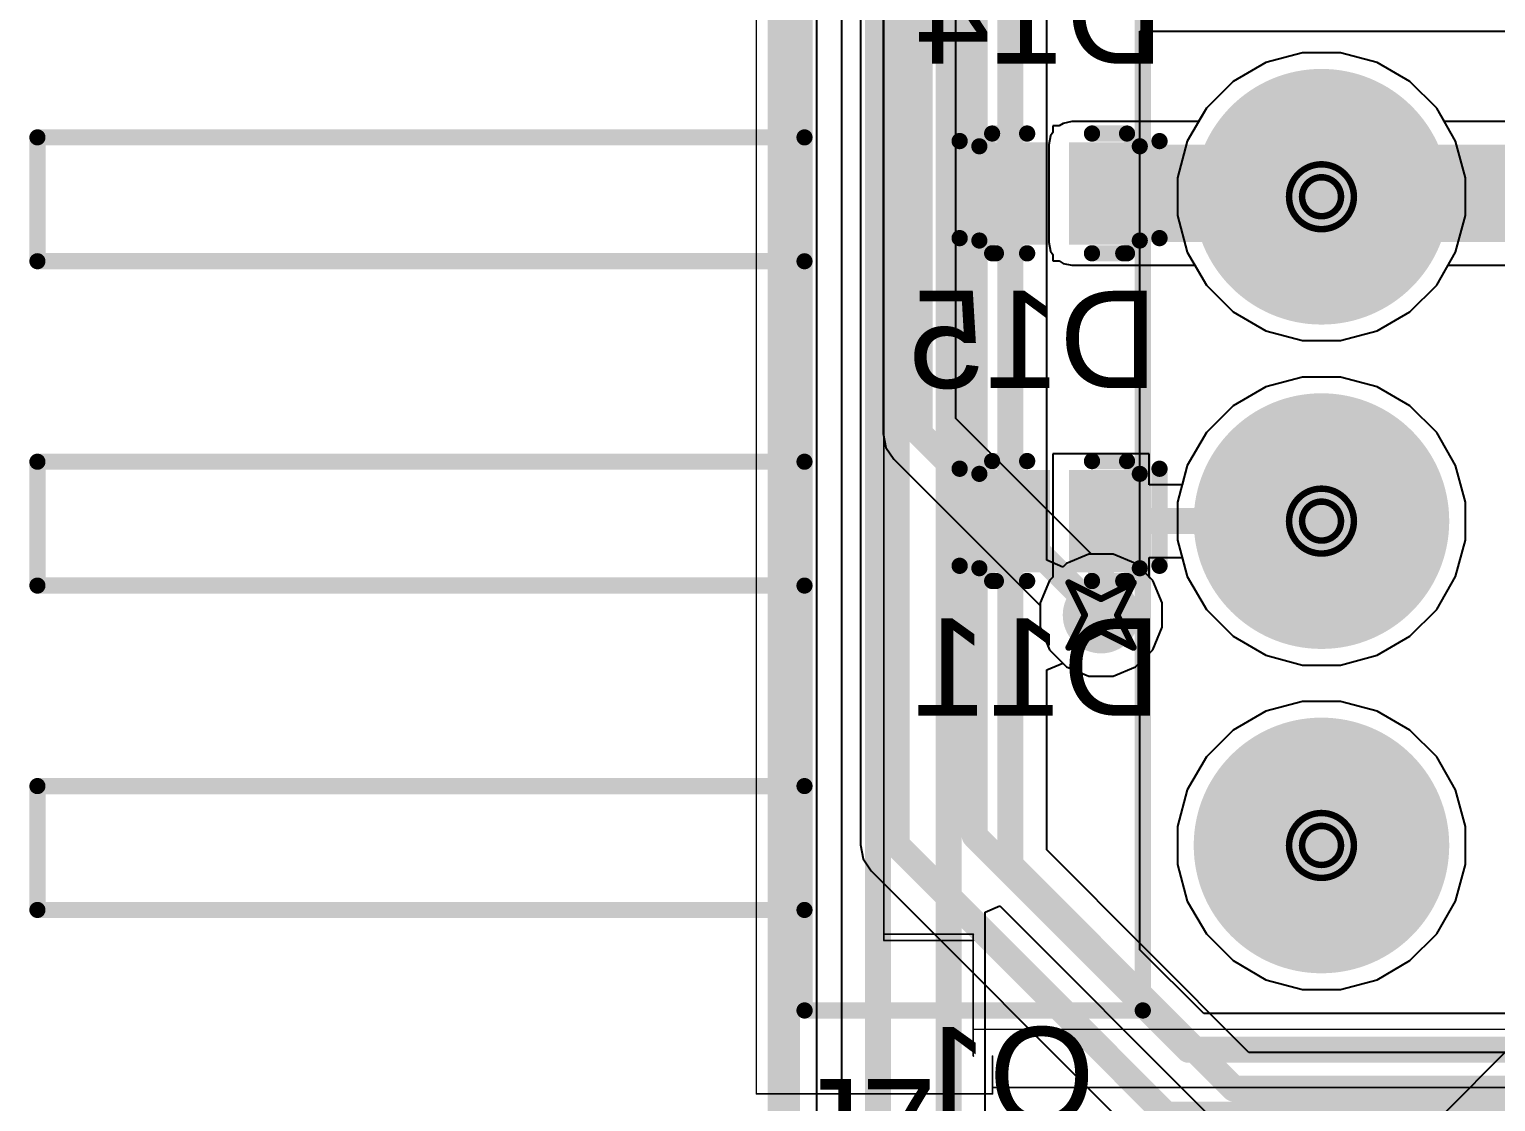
# Model space of a CAD drawing. Header units: inches. Extents: x -6 to 430, y 0 to 90.
# Drawn here: x -5.91 to 5.58, y 20.44 to 28.84 of the extents above; entities that cross this region are included whole.
import ezdxf

# ---------------------------------------------------------------- set-up
doc = ezdxf.new("R2010")
doc.units = ezdxf.units.IN
for name, color, linetype in [('Board_Outline', 56, 'Continuous'), ('Bottom Layer', 5, 'Continuous'), ('Bottom Overlay', 54, 'Continuous'), ('Bottom Paste', 16, 'Continuous'), ('Bottom Solder', 6, 'Continuous'), ('Drill Drawing', 1, 'Continuous'), ('Layer 1', 16, 'Continuous'), ('Layer 2', 76, 'Continuous'), ('Mechanical 1', 6, 'Continuous'), ('Multi-Layer', 9, 'Continuous'), ('Pad Holes', 156, 'Continuous'), ('Top Layer', 1, 'Continuous'), ('Top Overlay', 2, 'Continuous'), ('Top Solder', 216, 'Continuous'), ('Via Holes', 16, 'Continuous')]:
    doc.layers.add(name, color=color, linetype=linetype)
doc.styles.add('Arial', font='', dxfattribs={"height": 0.2})
doc.styles.get('Arial').set_extended_font_data('Arial')

msp = doc.modelspace()

# ---------------------------------------------------------------- hatches: boundary and pattern name
at = {"layer": 'Bottom Layer'}
h = msp.add_hatch(color=5, dxfattribs=at)
edge = h.paths.add_edge_path()
edge.add_arc((4.213, 27.525), 0.95, 0, 360)
for points in [[(2.257, 27.17), (7.287, 27.17), (7.287, 27.932), (2.257, 27.932)], [(1.636, 27.901), (2.036, 27.901), (2.036, 27.201), (1.636, 27.201)], [(2.286, 27.901), (2.686, 27.901), (2.686, 27.201), (2.286, 27.201)], [(1.636, 25.335), (2.036, 25.335), (2.036, 24.635), (1.636, 24.635)], [(2.286, 25.335), (2.686, 25.335), (2.686, 24.635), (2.286, 24.635)]]:
    msp.add_hatch(color=5, dxfattribs=at).paths.add_polyline_path(points)
h = msp.add_hatch(color=5, dxfattribs=at)
edge = h.paths.add_edge_path()
edge.add_arc((4.213, 24.985), 0.95, 0, 360)
h = msp.add_hatch(color=5, dxfattribs=at)
edge = h.paths.add_edge_path()
edge.add_arc((2.486, 24.249), 0.3, 0, 360)
h = msp.add_hatch(color=5, dxfattribs=at)
edge = h.paths.add_edge_path()
edge.add_arc((4.213, 22.445), 0.95, 0, 360)
at = {"layer": 'Bottom Paste'}
for points in [[(1.636, 27.901), (2.036, 27.901), (2.036, 27.201), (1.636, 27.201)], [(2.286, 27.901), (2.686, 27.901), (2.686, 27.201), (2.286, 27.201)], [(1.636, 25.335), (2.036, 25.335), (2.036, 24.635), (1.636, 24.635)], [(2.286, 25.335), (2.686, 25.335), (2.686, 24.635), (2.286, 24.635)]]:
    msp.add_hatch(color=16, dxfattribs=at).paths.add_polyline_path(points)
at = {"layer": 'Bottom Solder'}
h = msp.add_hatch(color=6, dxfattribs=at)
edge = h.paths.add_edge_path()
edge.add_arc((4.213, 27.525), 1.001, 0, 360)
for points in [[(1.585, 27.952), (2.087, 27.952), (2.087, 27.15), (1.585, 27.15)], [(2.235, 27.952), (2.737, 27.952), (2.737, 27.15), (2.235, 27.15)], [(1.585, 25.386), (2.087, 25.386), (2.087, 24.585), (1.585, 24.585)], [(2.235, 25.386), (2.737, 25.386), (2.737, 24.585), (2.235, 24.585)]]:
    msp.add_hatch(color=6, dxfattribs=at).paths.add_polyline_path(points)
h = msp.add_hatch(color=6, dxfattribs=at)
edge = h.paths.add_edge_path()
edge.add_arc((4.213, 24.985), 1.001, 0, 360)
h = msp.add_hatch(color=6, dxfattribs=at)
edge = h.paths.add_edge_path()
edge.add_arc((4.213, 22.445), 1.001, 0, 360)
at = {"layer": 'Layer 1'}
h = msp.add_hatch(color=16, dxfattribs=at)
edge = h.paths.add_edge_path()
edge.add_arc((4.213, 27.525), 0.95, 0, 360)
h = msp.add_hatch(color=16, dxfattribs=at)
edge = h.paths.add_edge_path()
edge.add_arc((4.213, 24.985), 0.95, 0, 360)
h = msp.add_hatch(color=16, dxfattribs=at)
edge = h.paths.add_edge_path()
edge.add_arc((2.486, 24.249), 0.3, 0, 360)
h = msp.add_hatch(color=16, dxfattribs=at)
edge = h.paths.add_edge_path()
edge.add_arc((4.213, 22.445), 0.95, 0, 360)
at = {"layer": 'Layer 2'}
h = msp.add_hatch(color=76, dxfattribs=at)
edge = h.paths.add_edge_path()
edge.add_arc((4.213, 27.525), 0.95, 0, 360)
h = msp.add_hatch(color=76, dxfattribs=at)
edge = h.paths.add_edge_path()
edge.add_arc((4.213, 24.985), 0.95, 0, 360)
h = msp.add_hatch(color=76, dxfattribs=at)
edge = h.paths.add_edge_path()
edge.add_arc((2.486, 24.249), 0.3, 0, 360)
h = msp.add_hatch(color=76, dxfattribs=at)
edge = h.paths.add_edge_path()
edge.add_arc((4.213, 22.445), 0.95, 0, 360)
at = {"layer": 'Multi-Layer'}
h = msp.add_hatch(color=9, dxfattribs=at)
edge = h.paths.add_edge_path()
edge.add_arc((4.213, 27.525), 0.95, 0, 360)
h = msp.add_hatch(color=9, dxfattribs=at)
edge = h.paths.add_edge_path()
edge.add_arc((4.213, 24.985), 0.95, 0, 360)
h = msp.add_hatch(color=9, dxfattribs=at)
edge = h.paths.add_edge_path()
edge.add_arc((4.213, 22.445), 0.95, 0, 360)
at = {"layer": 'Pad Holes'}
h = msp.add_hatch(color=7, dxfattribs=at)
edge = h.paths.add_edge_path()
edge.add_arc((4.213, 27.525), 0.515, 0, 360)
h = msp.add_hatch(color=7, dxfattribs=at)
edge = h.paths.add_edge_path()
edge.add_arc((4.213, 24.985), 0.515, 0, 360)
h = msp.add_hatch(color=7, dxfattribs=at)
edge = h.paths.add_edge_path()
edge.add_arc((4.213, 22.445), 0.515, 0, 360)
at = {"layer": 'Top Layer'}
h = msp.add_hatch(color=1, dxfattribs=at)
edge = h.paths.add_edge_path()
edge.add_arc((4.213, 27.525), 0.95, 0, 360)
h = msp.add_hatch(color=1, dxfattribs=at)
edge = h.paths.add_edge_path()
edge.add_arc((4.213, 24.985), 0.95, 0, 360)
h = msp.add_hatch(color=1, dxfattribs=at)
edge = h.paths.add_edge_path()
edge.add_arc((2.486, 24.249), 0.3, 0, 360)
h = msp.add_hatch(color=1, dxfattribs=at)
edge = h.paths.add_edge_path()
edge.add_arc((4.213, 22.445), 0.95, 0, 360)
at = {"layer": 'Top Solder'}
h = msp.add_hatch(color=216, dxfattribs=at)
edge = h.paths.add_edge_path()
edge.add_arc((4.213, 27.525), 1.001, 0, 360)
h = msp.add_hatch(color=216, dxfattribs=at)
edge = h.paths.add_edge_path()
edge.add_arc((4.213, 24.985), 1.001, 0, 360)
h = msp.add_hatch(color=216, dxfattribs=at)
edge = h.paths.add_edge_path()
edge.add_arc((4.213, 22.445), 1.001, 0, 360)
at = {"layer": 'Via Holes'}
h = msp.add_hatch(color=7, dxfattribs=at)
edge = h.paths.add_edge_path()
edge.add_arc((2.486, 24.249), 0.15, 0, 360)

# ---------------------------------------------------------------- linework, layer by layer
at = {"layer": 'Board_Outline', "const_width": 0.254}
msp.add_lwpolyline([(0, 0), (0, 50)], dxfattribs=at)
at = {"layer": 'Bottom Layer'}
for p, q in [((0.259, 19.005), (0.259, 49.741)), ((4.065, 28.653), (3.778, 28.576)), ((4.362, 28.653), (4.065, 28.653)), ((4.649, 28.576), (4.362, 28.653)), ((3.778, 28.576), (3.521, 28.428)), ((4.906, 28.428), (4.649, 28.576)), ((3.521, 28.428), (3.311, 28.218)), ((5.116, 28.218), (4.906, 28.428)), ((3.311, 28.218), (3.25, 28.113)), ((5.176, 28.113), (5.116, 28.218)), ((2.157, 28.079), (2.108, 28.079)), ((2.108, 28.079), (2.108, 28.029)), ((2.188, 28.099), (2.157, 28.079)), ((2.257, 28.113), (2.188, 28.099)), ((3.25, 28.113), (2.257, 28.113)), ((5.79, 28.113), (5.176, 28.113)), ((2.09, 28.001), (2.076, 27.932)), ((2.076, 27.932), (2.076, 27.17)), ((2.108, 28.029), (2.09, 28.001)), ((2.076, 27.17), (2.09, 27.1)), ((2.09, 27.1), (2.108, 27.073)), ((2.108, 27.073), (2.108, 27.023)), ((2.108, 27.023), (2.157, 27.023)), ((2.157, 27.023), (2.188, 27.002)), ((2.188, 27.002), (2.257, 26.989)), ((2.257, 26.989), (3.221, 26.989)), ((3.221, 26.989), (3.311, 26.833)), ((5.116, 26.833), (5.205, 26.989)), ((5.205, 26.989), (5.761, 26.989)), ((3.311, 26.833), (3.521, 26.623)), ((4.906, 26.623), (5.116, 26.833)), ((3.521, 26.623), (3.778, 26.474)), ((4.649, 26.474), (4.906, 26.623)), ((3.778, 26.474), (4.065, 26.398)), ((4.362, 26.398), (4.649, 26.474)), ((4.065, 26.398), (4.362, 26.398)), ((4.065, 26.113), (3.778, 26.036)), ((4.362, 26.113), (4.065, 26.113)), ((4.649, 26.036), (4.362, 26.113)), ((3.778, 26.036), (3.521, 25.888)), ((4.906, 25.888), (4.649, 26.036)), ((3.521, 25.888), (3.311, 25.678)), ((5.116, 25.678), (4.906, 25.888)), ((3.311, 25.678), (3.162, 25.421)), ((5.264, 25.421), (5.116, 25.678)), ((2.864, 25.513), (2.108, 25.513)), ((2.108, 25.513), (2.108, 24.547)), ((2.864, 25.27), (2.864, 25.513)), ((3.162, 25.421), (3.122, 25.27)), ((5.341, 25.134), (5.264, 25.421)), ((3.122, 25.27), (2.864, 25.27)), ((5.341, 24.837), (5.341, 25.134)), ((5.264, 24.55), (5.341, 24.837)), ((2.864, 24.547), (2.864, 24.701)), ((2.864, 24.701), (3.122, 24.701)), ((3.122, 24.701), (3.162, 24.55)), ((2.081, 24.519), (2.008, 24.344)), ((2.108, 24.547), (2.081, 24.519)), ((2.891, 24.519), (2.864, 24.547)), ((2.964, 24.344), (2.891, 24.519)), ((3.162, 24.55), (3.311, 24.293)), ((5.116, 24.293), (5.264, 24.55)), ((2.008, 24.344), (2.008, 24.154)), ((2.964, 24.154), (2.964, 24.344)), ((3.311, 24.293), (3.521, 24.083)), ((4.906, 24.083), (5.116, 24.293)), ((2.008, 24.154), (2.081, 23.978)), ((2.891, 23.978), (2.964, 24.154)), ((3.521, 24.083), (3.778, 23.934)), ((4.649, 23.934), (4.906, 24.083)), ((2.081, 23.978), (2.215, 23.844)), ((2.757, 23.844), (2.891, 23.978)), ((3.778, 23.934), (4.065, 23.858)), ((4.362, 23.858), (4.649, 23.934)), ((2.215, 23.844), (2.391, 23.771)), ((2.581, 23.771), (2.757, 23.844)), ((4.065, 23.858), (4.362, 23.858)), ((2.391, 23.771), (2.581, 23.771))]:
    msp.add_line(p, q, dxfattribs=at)
at = {"layer": 'Bottom Layer', "const_width": 0.203}
for points in [[(2.486, 24.985), (4.213, 24.985)], [(2.486, 24.249), (2.486, 24.985)]]:
    msp.add_lwpolyline(points, dxfattribs=at)
at = {"layer": 'Bottom Layer', "const_width": 0.102}
for points in [[(2.435, 24.985, 1), (2.537, 24.985, 1)], [(2.435, 24.985, 1), (2.537, 24.985, 1)], [(4.162, 24.985, 1), (4.264, 24.985, 1)], [(2.435, 24.249, 1), (2.537, 24.249, 1)]]:
    msp.add_lwpolyline(points, format="xyb", close=True, dxfattribs=at)
at = {"layer": 'Bottom Overlay', "const_width": 0.127}
for points in [[(1.533, 27.92), (1.633, 28.02)], [(1.633, 28.02), (1.907, 28.02)], [(2.415, 28.02), (2.689, 28.02)], [(2.689, 28.02), (2.789, 27.92)], [(1.378, 27.201), (1.378, 27.961)], [(1.533, 27.182), (1.533, 27.92)], [(2.789, 27.182), (2.789, 27.92)], [(2.944, 27.201), (2.944, 27.961)], [(1.533, 27.182), (1.633, 27.082)], [(2.689, 27.082), (2.789, 27.182)], [(1.633, 27.082), (1.663, 27.082)], [(1.663, 27.082), (1.907, 27.082)], [(2.415, 27.082), (2.659, 27.082)], [(2.659, 27.082), (2.689, 27.082)], [(1.533, 25.355), (1.633, 25.455)], [(1.633, 25.455), (1.907, 25.455)], [(2.415, 25.455), (2.689, 25.455)], [(2.689, 25.455), (2.789, 25.355)], [(1.378, 24.635), (1.378, 25.395)], [(1.533, 24.616), (1.533, 25.355)], [(2.789, 24.616), (2.789, 25.355)], [(2.944, 24.635), (2.944, 25.395)], [(1.533, 24.616), (1.633, 24.516)], [(2.689, 24.516), (2.789, 24.616)], [(1.633, 24.516), (1.663, 24.516)], [(1.663, 24.516), (1.907, 24.516)], [(2.415, 24.516), (2.659, 24.516)], [(2.659, 24.516), (2.689, 24.516)]]:
    msp.add_lwpolyline(points, dxfattribs=at)
at = {"layer": 'Bottom Overlay', "const_width": 0.0635}
for points in [[(1.601, 28.02, 1), (1.664, 28.02, 1)], [(1.601, 28.02, 1), (1.664, 28.02, 1)], [(1.875, 28.02, 1), (1.939, 28.02, 1)], [(2.383, 28.02, 1), (2.447, 28.02, 1)], [(2.658, 28.02, 1), (2.721, 28.02, 1)], [(2.658, 28.02, 1), (2.721, 28.02, 1)], [(1.346, 27.961, 1), (1.41, 27.961, 1)], [(1.501, 27.92, 1), (1.564, 27.92, 1)], [(1.501, 27.92, 1), (1.564, 27.92, 1)], [(2.758, 27.92, 1), (2.821, 27.92, 1)], [(2.758, 27.92, 1), (2.821, 27.92, 1)], [(2.912, 27.961, 1), (2.976, 27.961, 1)], [(1.346, 27.201, 1), (1.41, 27.201, 1)], [(1.501, 27.182, 1), (1.564, 27.182, 1)], [(1.501, 27.182, 1), (1.564, 27.182, 1)], [(2.758, 27.182, 1), (2.821, 27.182, 1)], [(2.758, 27.182, 1), (2.821, 27.182, 1)], [(2.912, 27.201, 1), (2.976, 27.201, 1)], [(1.601, 27.082, 1), (1.664, 27.082, 1)], [(1.601, 27.082, 1), (1.664, 27.082, 1)], [(1.631, 27.082, 1), (1.694, 27.082, 1)], [(1.631, 27.082, 1), (1.694, 27.082, 1)], [(1.875, 27.082, 1), (1.939, 27.082, 1)], [(2.383, 27.082, 1), (2.447, 27.082, 1)], [(2.628, 27.082, 1), (2.691, 27.082, 1)], [(2.628, 27.082, 1), (2.691, 27.082, 1)], [(2.658, 27.082, 1), (2.721, 27.082, 1)], [(2.658, 27.082, 1), (2.721, 27.082, 1)], [(1.601, 25.455, 1), (1.664, 25.455, 1)], [(1.601, 25.455, 1), (1.664, 25.455, 1)], [(1.875, 25.455, 1), (1.939, 25.455, 1)], [(2.383, 25.455, 1), (2.447, 25.455, 1)], [(2.658, 25.455, 1), (2.721, 25.455, 1)], [(2.658, 25.455, 1), (2.721, 25.455, 1)], [(1.346, 25.395, 1), (1.41, 25.395, 1)], [(1.501, 25.355, 1), (1.564, 25.355, 1)], [(1.501, 25.355, 1), (1.564, 25.355, 1)], [(2.758, 25.355, 1), (2.821, 25.355, 1)], [(2.758, 25.355, 1), (2.821, 25.355, 1)], [(2.912, 25.395, 1), (2.976, 25.395, 1)], [(1.346, 24.635, 1), (1.41, 24.635, 1)], [(1.501, 24.616, 1), (1.564, 24.616, 1)], [(1.501, 24.616, 1), (1.564, 24.616, 1)], [(2.758, 24.616, 1), (2.821, 24.616, 1)], [(2.758, 24.616, 1), (2.821, 24.616, 1)], [(2.912, 24.635, 1), (2.976, 24.635, 1)], [(1.601, 24.516, 1), (1.664, 24.516, 1)], [(1.601, 24.516, 1), (1.664, 24.516, 1)], [(1.631, 24.516, 1), (1.694, 24.516, 1)], [(1.631, 24.516, 1), (1.694, 24.516, 1)], [(1.875, 24.516, 1), (1.939, 24.516, 1)], [(2.383, 24.516, 1), (2.447, 24.516, 1)], [(2.628, 24.516, 1), (2.691, 24.516, 1)], [(2.628, 24.516, 1), (2.691, 24.516, 1)], [(2.658, 24.516, 1), (2.721, 24.516, 1)], [(2.658, 24.516, 1), (2.721, 24.516, 1)]]:
    msp.add_lwpolyline(points, format="xyb", close=True, dxfattribs=at)
at = {"layer": 'Drill Drawing'}
for points, const_width in [([(4.467, 27.525, 1), (3.959, 27.525, 1)], 0.0508), ([(4.366, 27.525, 1), (4.061, 27.525, 1)], 0.0508), ([(3.946, 27.525, 1), (3.972, 27.525, 1)], 0.0254), ([(4.048, 27.525, 1), (4.073, 27.525, 1)], 0.0254), ([(4.353, 27.525, 1), (4.378, 27.525, 1)], 0.0254), ([(4.454, 27.525, 1), (4.48, 27.525, 1)], 0.0254), ([(4.467, 24.985, 1), (3.959, 24.985, 1)], 0.0508), ([(4.366, 24.985, 1), (4.061, 24.985, 1)], 0.0508), ([(3.946, 24.985, 1), (3.972, 24.985, 1)], 0.0254), ([(4.048, 24.985, 1), (4.073, 24.985, 1)], 0.0254), ([(4.353, 24.985, 1), (4.378, 24.985, 1)], 0.0254), ([(4.454, 24.985, 1), (4.48, 24.985, 1)], 0.0254), ([(2.219, 24.503, 1), (2.245, 24.503, 1)], 0.0254), ([(2.219, 24.503, 1), (2.245, 24.503, 1)], 0.0254), ([(2.727, 24.503, 1), (2.753, 24.503, 1)], 0.0254), ([(2.727, 24.503, 1), (2.753, 24.503, 1)], 0.0254), ([(2.473, 24.376, 1), (2.499, 24.376, 1)], 0.0254), ([(2.473, 24.376, 1), (2.499, 24.376, 1)], 0.0254), ([(2.346, 24.249, 1), (2.372, 24.249, 1)], 0.0254), ([(2.346, 24.249, 1), (2.372, 24.249, 1)], 0.0254), ([(2.6, 24.249, 1), (2.626, 24.249, 1)], 0.0254), ([(2.6, 24.249, 1), (2.626, 24.249, 1)], 0.0254), ([(2.473, 24.122, 1), (2.499, 24.122, 1)], 0.0254), ([(2.473, 24.122, 1), (2.499, 24.122, 1)], 0.0254), ([(2.219, 23.995, 1), (2.245, 23.995, 1)], 0.0254), ([(2.219, 23.995, 1), (2.245, 23.995, 1)], 0.0254), ([(2.727, 23.995, 1), (2.753, 23.995, 1)], 0.0254), ([(2.727, 23.995, 1), (2.753, 23.995, 1)], 0.0254), ([(4.467, 22.445, 1), (3.959, 22.445, 1)], 0.0508), ([(4.366, 22.445, 1), (4.061, 22.445, 1)], 0.0508), ([(3.946, 22.445, 1), (3.972, 22.445, 1)], 0.0254), ([(4.048, 22.445, 1), (4.073, 22.445, 1)], 0.0254), ([(4.353, 22.445, 1), (4.378, 22.445, 1)], 0.0254), ([(4.454, 22.445, 1), (4.48, 22.445, 1)], 0.0254)]:
    msp.add_lwpolyline(points, format="xyb", close=True, dxfattribs=dict(at, const_width=const_width))
at = {"layer": 'Drill Drawing', "const_width": 0.0508}
for points in [[(2.232, 24.503), (2.486, 24.376)], [(2.232, 24.503), (2.359, 24.249)], [(2.486, 24.376), (2.74, 24.503)], [(2.613, 24.249), (2.74, 24.503)], [(2.232, 23.995), (2.359, 24.249)], [(2.613, 24.249), (2.74, 23.995)], [(2.232, 23.995), (2.486, 24.122)], [(2.486, 24.122), (2.74, 23.995)]]:
    msp.add_lwpolyline(points, dxfattribs=at)
at = {"layer": 'Layer 1'}
for p, q in [((0.259, 0.259), (0.259, 41.614)), ((0.453, 36.573), (0.453, 16.644)), ((2.06, 24.678), (2.06, 28.925)), ((4.065, 28.653), (3.778, 28.576)), ((4.362, 28.653), (4.065, 28.653)), ((4.649, 28.576), (4.362, 28.653)), ((3.778, 28.576), (3.521, 28.428)), ((4.906, 28.428), (4.649, 28.576)), ((3.521, 28.428), (3.311, 28.218)), ((5.116, 28.218), (4.906, 28.428)), ((3.311, 28.218), (3.162, 27.961)), ((5.264, 27.961), (5.116, 28.218)), ((3.162, 27.961), (3.085, 27.674)), ((5.341, 27.674), (5.264, 27.961)), ((3.085, 27.674), (3.085, 27.377)), ((5.341, 27.377), (5.341, 27.674)), ((3.085, 27.377), (3.162, 27.09)), ((5.264, 27.09), (5.341, 27.377)), ((3.162, 27.09), (3.311, 26.833)), ((5.116, 26.833), (5.264, 27.09)), ((3.311, 26.833), (3.521, 26.623)), ((4.906, 26.623), (5.116, 26.833)), ((3.521, 26.623), (3.778, 26.474)), ((4.649, 26.474), (4.906, 26.623)), ((3.778, 26.474), (4.065, 26.398)), ((4.362, 26.398), (4.649, 26.474)), ((4.065, 26.398), (4.362, 26.398)), ((4.065, 26.113), (3.778, 26.036)), ((4.362, 26.113), (4.065, 26.113)), ((4.649, 26.036), (4.362, 26.113)), ((3.778, 26.036), (3.521, 25.888)), ((4.906, 25.888), (4.649, 26.036)), ((3.521, 25.888), (3.311, 25.678)), ((5.116, 25.678), (4.906, 25.888)), ((3.311, 25.678), (3.162, 25.421)), ((5.264, 25.421), (5.116, 25.678)), ((3.162, 25.421), (3.085, 25.134)), ((5.341, 25.134), (5.264, 25.421)), ((3.085, 25.134), (3.085, 24.837)), ((5.341, 24.837), (5.341, 25.134)), ((3.085, 24.837), (3.162, 24.55)), ((5.264, 24.55), (5.341, 24.837)), ((2.391, 24.727), (2.215, 24.654)), ((2.581, 24.727), (2.391, 24.727)), ((2.757, 24.654), (2.581, 24.727)), ((2.187, 24.625), (2.06, 24.678)), ((2.215, 24.654), (2.187, 24.625)), ((2.891, 24.519), (2.757, 24.654)), ((2.964, 24.344), (2.891, 24.519)), ((3.162, 24.55), (3.311, 24.293)), ((5.116, 24.293), (5.264, 24.55)), ((2.964, 24.154), (2.964, 24.344)), ((3.311, 24.293), (3.521, 24.083)), ((4.906, 24.083), (5.116, 24.293)), ((2.891, 23.978), (2.964, 24.154)), ((3.521, 24.083), (3.778, 23.934)), ((4.649, 23.934), (4.906, 24.083)), ((2.757, 23.844), (2.891, 23.978)), ((3.778, 23.934), (4.065, 23.858)), ((4.362, 23.858), (4.649, 23.934)), ((2.06, 23.82), (2.187, 23.872)), ((2.06, 22.411), (2.06, 23.82)), ((2.187, 23.872), (2.215, 23.844)), ((2.215, 23.844), (2.391, 23.771)), ((2.581, 23.771), (2.757, 23.844)), ((4.065, 23.858), (4.362, 23.858)), ((2.391, 23.771), (2.581, 23.771)), ((3.645, 20.825), (2.06, 22.411)), ((1.577, 21.922), (1.694, 21.971)), ((1.694, 21.971), (3.326, 20.339)), ((1.577, 17.496), (1.577, 21.922)), ((7.042, 20.825), (3.645, 20.825))]:
    msp.add_line(p, q, dxfattribs=at)
at = {"layer": 'Layer 1', "const_width": 0.203}
for points in [[(0.738, 16.644), (0.738, 36.573)], [(1.292, 17.086), (1.292, 36.212)], [(1.775, 22.293), (1.775, 34.129)], [(1.775, 22.293), (3.527, 20.54)], [(3.527, 20.54), (7.16, 20.54)]]:
    msp.add_lwpolyline(points, dxfattribs=at)
at = {"layer": 'Layer 1', "const_width": 0.102}
for points in [[(1.724, 22.293, 1), (1.826, 22.293, 1)], [(1.724, 22.293, 1), (1.826, 22.293, 1)], [(3.477, 20.54, 1), (3.578, 20.54, 1)], [(3.477, 20.54, 1), (3.578, 20.54, 1)]]:
    msp.add_lwpolyline(points, format="xyb", close=True, dxfattribs=at)
at = {"layer": 'Layer 2'}
for p, q in [((0.259, 0.259), (0.259, 49.741)), ((0.601, 33.113), (0.601, 22.449)), ((2.791, 24.62), (2.791, 28.821)), ((2.791, 28.821), (10.266, 28.821)), ((4.065, 26.113), (3.778, 26.036)), ((4.362, 26.113), (4.065, 26.113)), ((4.649, 26.036), (4.362, 26.113)), ((3.778, 26.036), (3.521, 25.888)), ((4.906, 25.888), (4.649, 26.036)), ((3.521, 25.888), (3.311, 25.678)), ((5.116, 25.678), (4.906, 25.888)), ((3.311, 25.678), (3.162, 25.421)), ((5.264, 25.421), (5.116, 25.678)), ((3.162, 25.421), (3.085, 25.134)), ((5.341, 25.134), (5.264, 25.421)), ((3.085, 25.134), (3.085, 24.837)), ((5.341, 24.837), (5.341, 25.134)), ((3.085, 24.837), (3.162, 24.55)), ((5.264, 24.55), (5.341, 24.837)), ((2.891, 24.519), (2.791, 24.62)), ((2.964, 24.344), (2.891, 24.519)), ((3.162, 24.55), (3.311, 24.293)), ((5.116, 24.293), (5.264, 24.55)), ((2.964, 24.154), (2.964, 24.344)), ((3.311, 24.293), (3.521, 24.083)), ((4.906, 24.083), (5.116, 24.293)), ((2.891, 23.978), (2.964, 24.154)), ((3.521, 24.083), (3.778, 23.934)), ((4.649, 23.934), (4.906, 24.083)), ((2.791, 23.878), (2.891, 23.978)), ((3.778, 23.934), (4.065, 23.858)), ((4.362, 23.858), (4.649, 23.934)), ((2.791, 21.629), (2.791, 23.878)), ((4.065, 23.858), (4.362, 23.858)), ((4.065, 23.573), (3.778, 23.496)), ((4.362, 23.573), (4.065, 23.573)), ((4.649, 23.496), (4.362, 23.573)), ((3.778, 23.496), (3.521, 23.348)), ((4.906, 23.348), (4.649, 23.496)), ((3.521, 23.348), (3.311, 23.138)), ((5.116, 23.138), (4.906, 23.348)), ((3.311, 23.138), (3.162, 22.881)), ((5.264, 22.881), (5.116, 23.138)), ((3.162, 22.881), (3.085, 22.594)), ((5.341, 22.594), (5.264, 22.881)), ((3.085, 22.594), (3.085, 22.297)), ((5.341, 22.297), (5.341, 22.594)), ((0.601, 22.449), (0.601, 22.449)), ((0.601, 22.449), (0.623, 22.34)), ((0.623, 22.34), (0.684, 22.247)), ((3.085, 22.297), (3.162, 22.01)), ((5.264, 22.01), (5.341, 22.297)), ((0.684, 22.247), (2.796, 20.136)), ((3.162, 22.01), (3.311, 21.753)), ((5.116, 21.753), (5.264, 22.01)), ((3.311, 21.753), (3.521, 21.543)), ((4.906, 21.543), (5.116, 21.753)), ((3.29, 21.13), (2.791, 21.629)), ((3.521, 21.543), (3.778, 21.394)), ((4.649, 21.394), (4.906, 21.543)), ((3.778, 21.394), (4.065, 21.318)), ((4.362, 21.318), (4.649, 21.394)), ((4.065, 21.318), (4.362, 21.318)), ((15.131, 21.13), (3.29, 21.13))]:
    msp.add_line(p, q, dxfattribs=at)
at = {"layer": 'Layer 2', "const_width": 0.203}
for points in [[(0.886, 22.449), (0.886, 33.113)], [(1.495, 22.522), (1.495, 32.859)], [(0.886, 22.449), (2.997, 20.337)], [(1.495, 22.522), (3.172, 20.845)], [(3.172, 20.845), (15.288, 20.845)], [(2.997, 20.337), (15.084, 20.337)]]:
    msp.add_lwpolyline(points, dxfattribs=at)
at = {"layer": 'Layer 2', "const_width": 0.102}
for points in [[(0.835, 22.449, 1), (0.937, 22.449, 1)], [(0.835, 22.449, 1), (0.937, 22.449, 1)], [(1.445, 22.522, 1), (1.546, 22.522, 1)], [(1.445, 22.522, 1), (1.546, 22.522, 1)], [(3.121, 20.845, 1), (3.223, 20.845, 1)], [(3.121, 20.845, 1), (3.223, 20.845, 1)]]:
    msp.add_lwpolyline(points, format="xyb", close=True, dxfattribs=at)
at = {"layer": 'Mechanical 1', "const_width": 0.0127}
for points in [[(-0.215, 20.5), (-0.215, 34.5)], [(0.785, 21.7), (0.785, 33.3)], [(0.785, 21.75), (1.485, 21.75)], [(1.485, 20.796), (1.485, 21.75)], [(0.785, 21.7), (1.485, 21.7)], [(1.485, 21.005), (12.535, 21.005)], [(1.635, 20.5), (1.635, 20.796)], [(-0.215, 20.5), (1.635, 20.5)], [(1.635, 20.55), (12.085, 20.55)]]:
    msp.add_lwpolyline(points, dxfattribs=at)
at = {"layer": 'Mechanical 1', "const_width": 0.00635}
for points in [[(0.782, 21.75, 1), (0.789, 21.75, 1)], [(1.482, 21.75, 1), (1.489, 21.75, 1)], [(1.482, 21.75, 1), (1.489, 21.75, 1)], [(0.782, 21.7, 1), (0.789, 21.7, 1)], [(0.782, 21.7, 1), (0.789, 21.7, 1)], [(1.482, 21.7, 1), (1.489, 21.7, 1)], [(1.482, 21.005, 1), (1.489, 21.005, 1)], [(1.482, 20.796, 1), (1.489, 20.796, 1)], [(1.632, 20.796, 1), (1.639, 20.796, 1)], [(-0.218, 20.5, 1), (-0.211, 20.5, 1)], [(-0.218, 20.5, 1), (-0.211, 20.5, 1)], [(1.632, 20.55, 1), (1.639, 20.55, 1)], [(1.632, 20.5, 1), (1.639, 20.5, 1)], [(1.632, 20.5, 1), (1.639, 20.5, 1)]]:
    msp.add_lwpolyline(points, format="xyb", close=True, dxfattribs=at)
at = {"layer": 'Top Layer'}
for p, q in [((0.259, 0.259), (0.259, 41.97)), ((0.779, 37), (0.779, 25.671)), ((1.348, 25.789), (1.348, 36.875)), ((4.065, 28.653), (3.778, 28.576)), ((4.362, 28.653), (4.065, 28.653)), ((4.649, 28.576), (4.362, 28.653)), ((3.778, 28.576), (3.521, 28.428)), ((4.906, 28.428), (4.649, 28.576)), ((3.521, 28.428), (3.311, 28.218)), ((5.116, 28.218), (4.906, 28.428)), ((3.311, 28.218), (3.162, 27.961)), ((5.264, 27.961), (5.116, 28.218)), ((3.162, 27.961), (3.085, 27.674)), ((5.341, 27.674), (5.264, 27.961)), ((3.085, 27.674), (3.085, 27.377)), ((5.341, 27.377), (5.341, 27.674)), ((3.085, 27.377), (3.162, 27.09)), ((5.264, 27.09), (5.341, 27.377)), ((3.162, 27.09), (3.311, 26.833)), ((5.116, 26.833), (5.264, 27.09)), ((3.311, 26.833), (3.521, 26.623)), ((4.906, 26.623), (5.116, 26.833)), ((3.521, 26.623), (3.778, 26.474)), ((4.649, 26.474), (4.906, 26.623)), ((3.778, 26.474), (4.065, 26.398)), ((4.362, 26.398), (4.649, 26.474)), ((4.065, 26.398), (4.362, 26.398)), ((4.065, 26.113), (3.778, 26.036)), ((4.362, 26.113), (4.065, 26.113)), ((4.649, 26.036), (4.362, 26.113)), ((3.778, 26.036), (3.521, 25.888)), ((4.906, 25.888), (4.649, 26.036)), ((3.521, 25.888), (3.311, 25.678)), ((5.116, 25.678), (4.906, 25.888)), ((2.411, 24.727), (1.348, 25.789)), ((0.779, 25.671), (0.779, 25.671)), ((0.779, 25.671), (0.8, 25.562)), ((3.311, 25.678), (3.162, 25.421)), ((5.264, 25.421), (5.116, 25.678)), ((0.8, 25.562), (0.862, 25.47)), ((0.862, 25.47), (2.008, 24.324)), ((3.162, 25.421), (3.085, 25.134)), ((5.341, 25.134), (5.264, 25.421)), ((3.085, 25.134), (3.085, 24.837)), ((5.341, 24.837), (5.341, 25.134)), ((3.085, 24.837), (3.162, 24.55)), ((5.264, 24.55), (5.341, 24.837)), ((2.581, 24.727), (2.411, 24.727)), ((2.757, 24.654), (2.581, 24.727)), ((2.891, 24.519), (2.757, 24.654)), ((2.964, 24.344), (2.891, 24.519)), ((3.162, 24.55), (3.311, 24.293)), ((5.116, 24.293), (5.264, 24.55)), ((2.008, 24.324), (2.008, 24.154)), ((2.964, 24.154), (2.964, 24.344)), ((3.311, 24.293), (3.521, 24.083)), ((4.906, 24.083), (5.116, 24.293)), ((2.008, 24.154), (2.081, 23.978)), ((2.891, 23.978), (2.964, 24.154)), ((3.521, 24.083), (3.778, 23.934)), ((4.649, 23.934), (4.906, 24.083)), ((2.081, 23.978), (2.215, 23.844)), ((2.757, 23.844), (2.891, 23.978)), ((3.778, 23.934), (4.065, 23.858)), ((4.362, 23.858), (4.649, 23.934)), ((2.215, 23.844), (2.391, 23.771)), ((2.581, 23.771), (2.757, 23.844)), ((4.065, 23.858), (4.362, 23.858)), ((2.391, 23.771), (2.581, 23.771)), ((5.833, 21.007), (4.948, 20.122))]:
    msp.add_line(p, q, dxfattribs=at)
for points, const_width in [([(1.064, 25.671), (1.064, 37)], 0.203), ([(1.064, 25.671), (2.486, 24.249)], 0.203), ([(5.186, 19.884), (6.071, 20.769)], 0.305)]:
    msp.add_lwpolyline(points, dxfattribs=dict(at, const_width=const_width))
at = {"layer": 'Top Layer', "const_width": 0.102}
for points in [[(1.013, 25.671, 1), (1.114, 25.671, 1)], [(1.013, 25.671, 1), (1.114, 25.671, 1)], [(2.435, 24.249, 1), (2.537, 24.249, 1)]]:
    msp.add_lwpolyline(points, format="xyb", close=True, dxfattribs=at)
at = {"layer": 'Top Overlay', "const_width": 0.127}
for points in [[(0.163, 33.898), (0.163, 21.153)], [(2.813, 33.898), (2.813, 21.153)], [(-5.847, 27.99), (0.162, 27.99)], [(-5.847, 27.02), (-5.847, 27.99)], [(-5.847, 27.02), (0.162, 27.02)], [(-5.847, 25.45), (0.162, 25.45)], [(-5.847, 24.48), (-5.847, 25.45)], [(-5.847, 24.48), (0.162, 24.48)], [(-5.847, 22.91), (0.162, 22.91)], [(-5.847, 21.94), (-5.847, 22.91)], [(-5.847, 21.94), (0.162, 21.94)], [(0.163, 21.153), (2.813, 21.153)]]:
    msp.add_lwpolyline(points, dxfattribs=at)
at = {"layer": 'Top Overlay', "const_width": 0.0635}
for points in [[(-5.879, 27.99, 1), (-5.816, 27.99, 1)], [(-5.879, 27.99, 1), (-5.816, 27.99, 1)], [(0.131, 27.99, 1), (0.194, 27.99, 1)], [(-5.879, 27.02, 1), (-5.816, 27.02, 1)], [(-5.879, 27.02, 1), (-5.816, 27.02, 1)], [(0.131, 27.02, 1), (0.194, 27.02, 1)], [(-5.879, 25.45, 1), (-5.816, 25.45, 1)], [(-5.879, 25.45, 1), (-5.816, 25.45, 1)], [(0.131, 25.45, 1), (0.194, 25.45, 1)], [(-5.879, 24.48, 1), (-5.816, 24.48, 1)], [(-5.879, 24.48, 1), (-5.816, 24.48, 1)], [(0.131, 24.48, 1), (0.194, 24.48, 1)], [(-5.879, 22.91, 1), (-5.816, 22.91, 1)], [(-5.879, 22.91, 1), (-5.816, 22.91, 1)], [(0.131, 22.91, 1), (0.194, 22.91, 1)], [(-5.879, 21.94, 1), (-5.816, 21.94, 1)], [(-5.879, 21.94, 1), (-5.816, 21.94, 1)], [(0.131, 21.94, 1), (0.194, 21.94, 1)], [(0.131, 21.153, 1), (0.195, 21.153, 1)], [(0.131, 21.153, 1), (0.195, 21.153, 1)], [(2.781, 21.153, 1), (2.845, 21.153, 1)], [(2.781, 21.153, 1), (2.845, 21.153, 1)]]:
    msp.add_lwpolyline(points, format="xyb", close=True, dxfattribs=at)

# ---------------------------------------------------------------- texts
at = {"layer": 'Bottom Overlay', "style": 'Arial', "text_generation_flag": 2}
for s, p in [('D14', (2.981, 28.567)), ('D15', (2.93, 26.027)), ('Q1', (2.435, 20.261))]:
    msp.add_text(s, height=0.762, dxfattribs=at).set_placement(p)
msp.add_text('D11', height=0.762, rotation=360, dxfattribs=at).set_placement((2.956, 23.462))
at = {"layer": 'Top Overlay', "style": 'Arial'}
msp.add_text('J7', height=0.762, dxfattribs=at).set_placement((0.073, 19.855))

doc.saveas('drawing.dxf')
